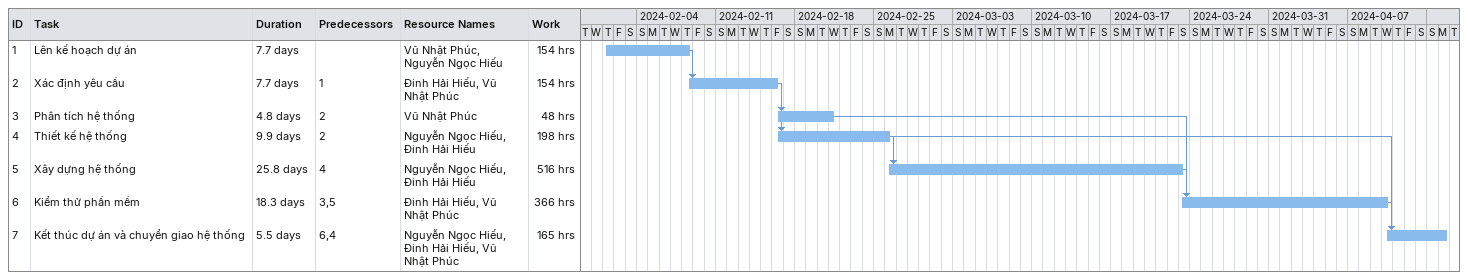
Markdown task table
| ID | Task | Duration | Start | Finish | Predecessors | Resources | Work (h) |
|---|---|---|---|---|---|---|---|
| 1 | Lên kế hoạch dự án | 7.7d | 2024-02-01 | 2024-02-08 |  | Vũ Nhật Phúc, Nguyễn Ngọc Hiếu | 154 |
| 2 | Xác định yêu cầu | 7.7d | 2024-02-08 | 2024-02-16 | 1 | Đinh Hải Hiếu, Vũ Nhật Phúc | 154 |
| 3 | Phân tích hệ thống | 4.8d | 2024-02-16 | 2024-02-21 | 2 | Vũ Nhật Phúc | 48 |
| 4 | Thiết kế hệ thống | 9.9d | 2024-02-16 | 2024-02-26 | 2 | Nguyễn Ngọc Hiếu, Đinh Hải Hiếu | 198 |
| 5 | Xây dựng hệ thống | 25.8d | 2024-02-26 | 2024-03-23 | 4 | Nguyễn Ngọc Hiếu, Đinh Hải Hiếu | 516 |
| 6 | Kiểm thử phần mềm | 18.3d | 2024-03-23 | 2024-04-10 | 3, 5 | Đinh Hải Hiếu, Vũ Nhật Phúc | 366 |
| 7 | Kết thúc dự án và chuyển giao hệ thống | 5.5d | 2024-04-10 | 2024-04-15 | 6, 4 | Nguyễn Ngọc Hiếu, Đinh Hải Hiếu, Vũ Nhật Phúc | 165 |
